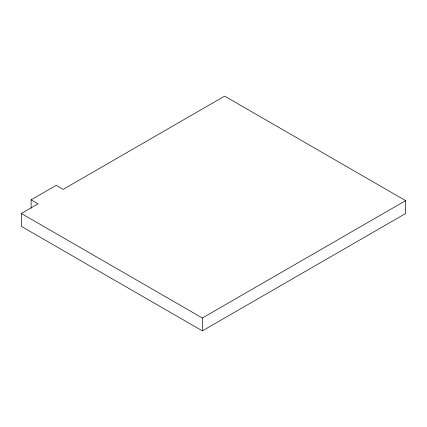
<?xml version="1.0" encoding="UTF-8"?>
<svg xmlns="http://www.w3.org/2000/svg" width="427" height="427" viewBox="0 0 427 427"><rect width="100%" height="100%" fill="white"/><g stroke="black" fill="none" stroke-linecap="round" stroke-linejoin="round"><path stroke-width="0.64" d="M31.096 199.836L56.161 185.366L63.121 189.385L224.639 96.134L405.65 200.637L405.65 213.5L202.361 330.866L21.35 226.363L21.35 213.5L38.056 203.855L31.096 199.836L31.096 208.195M21.35 213.5L202.361 318.003L405.65 200.637M202.361 318.003L202.361 330.866"/></g></svg>
